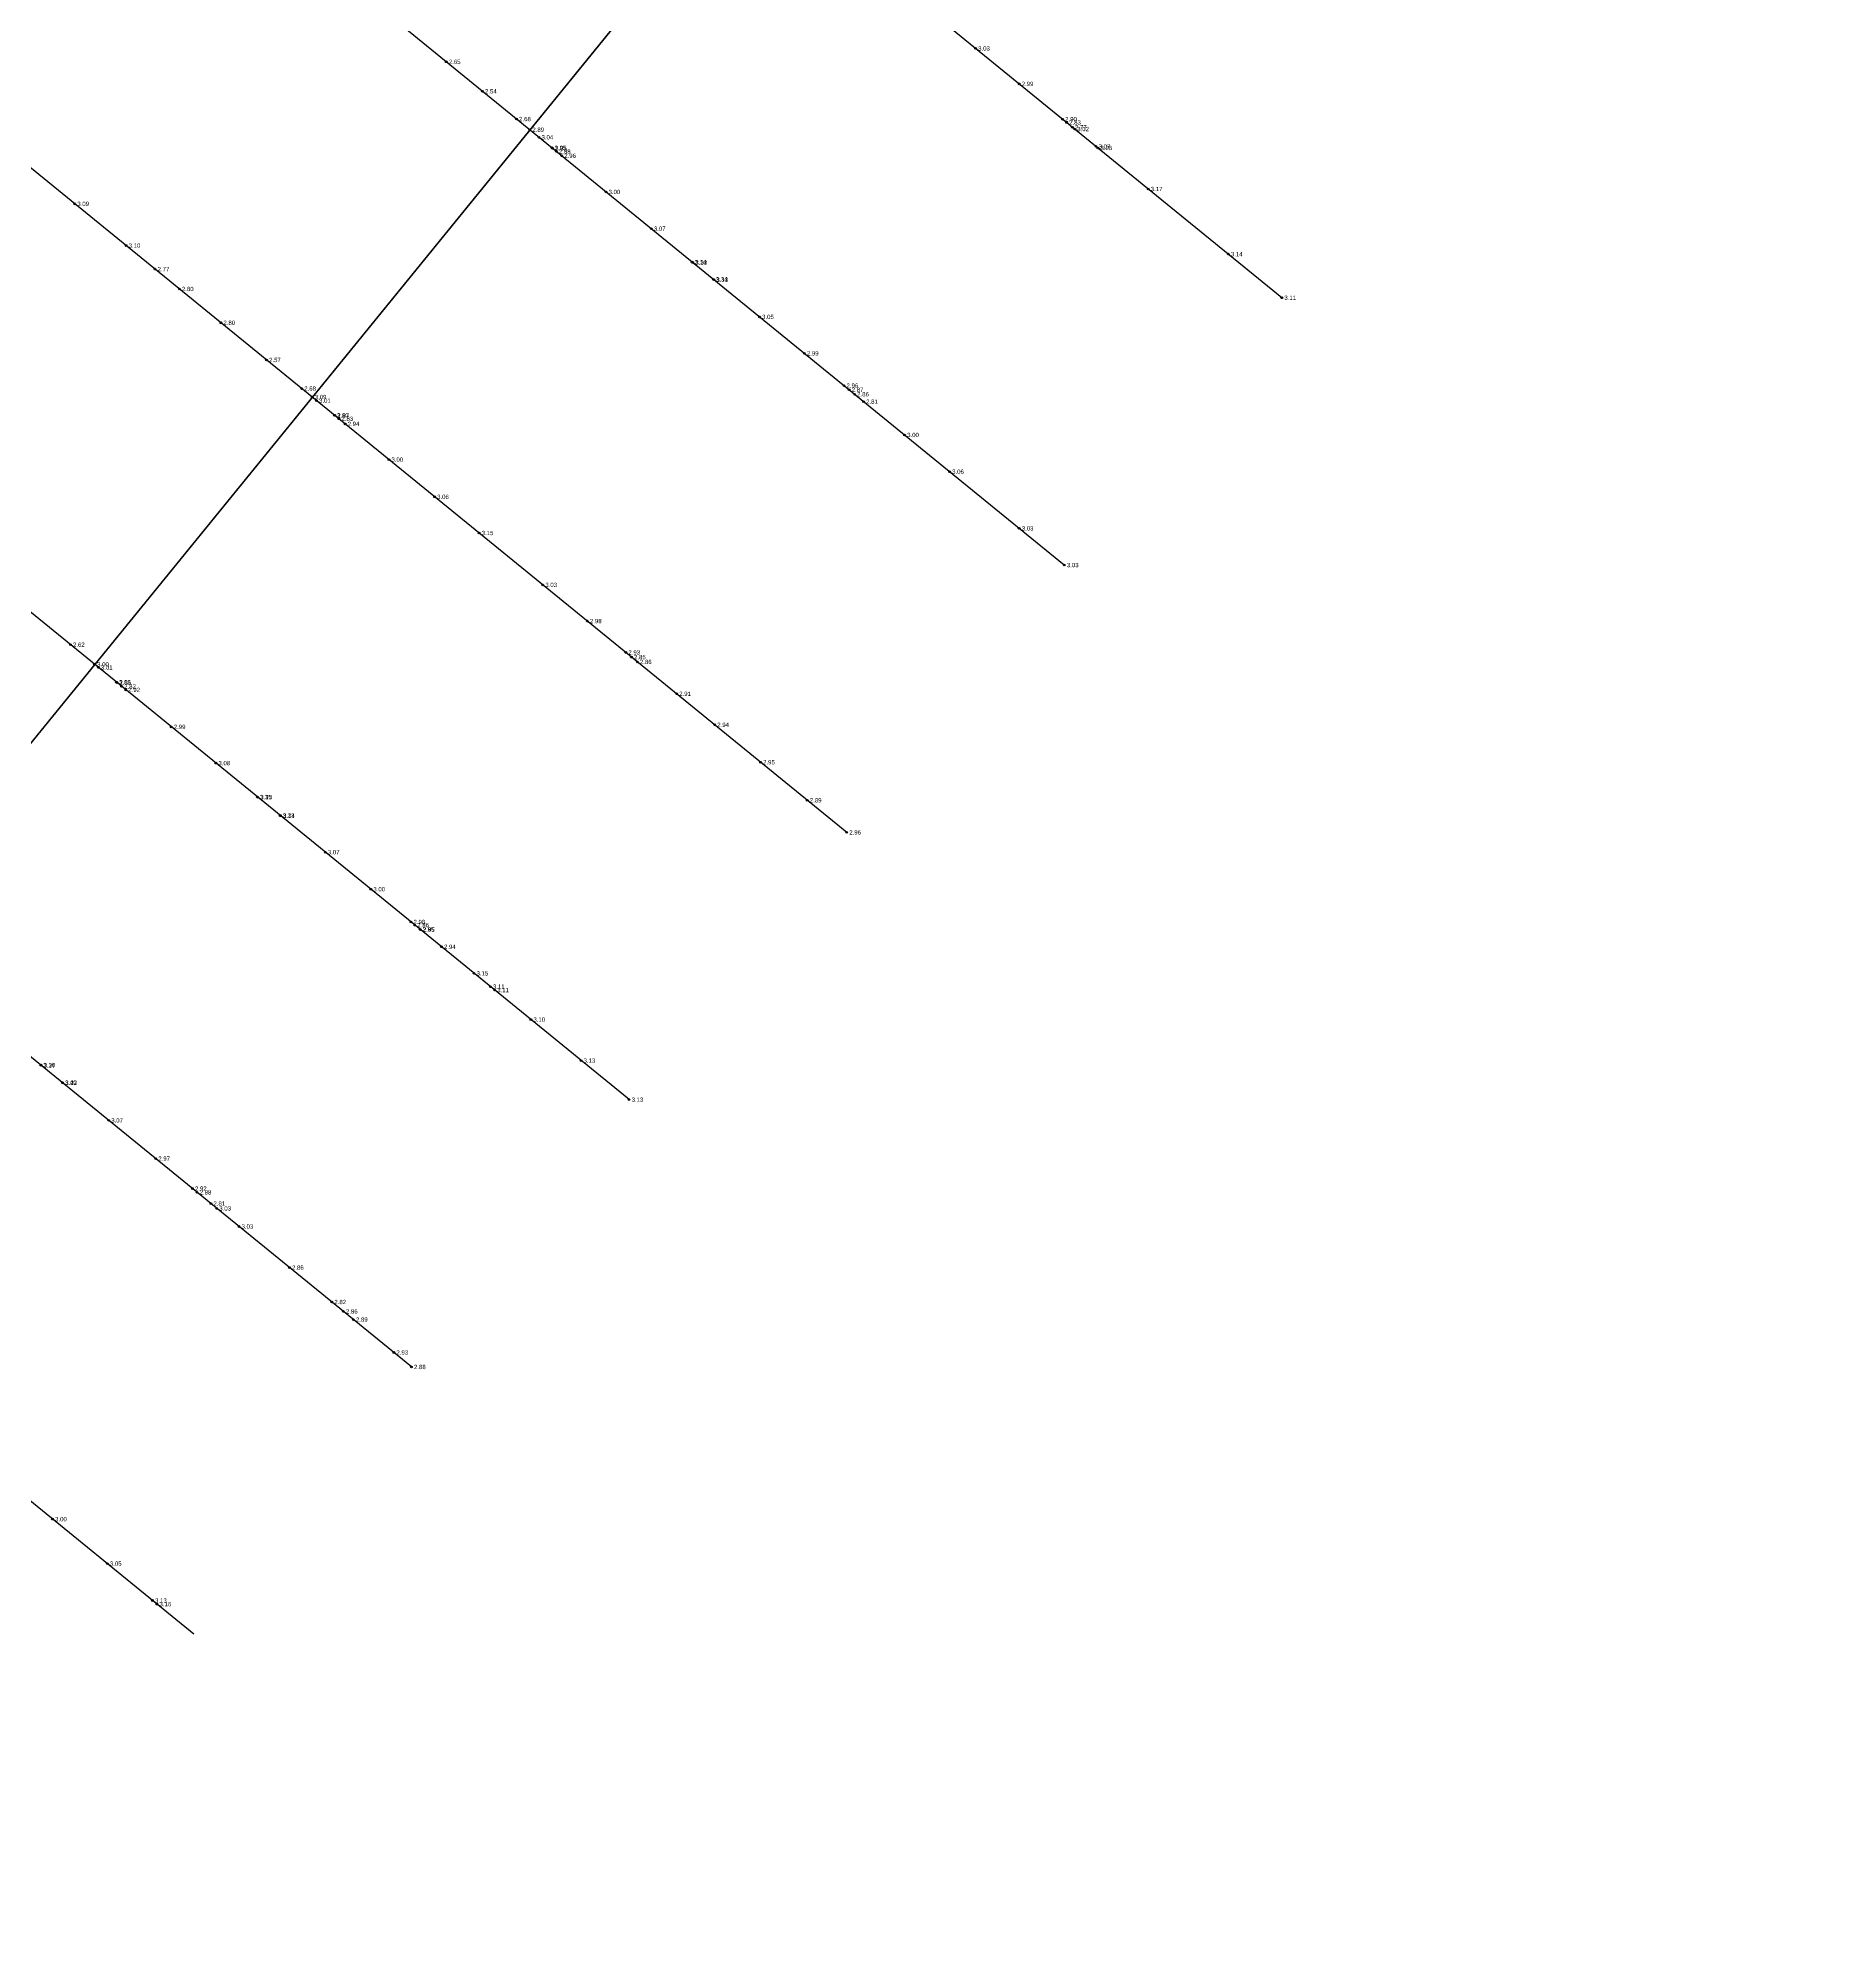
# Model space of a CAD drawing. Header units: metres. Extents: x 570677 to 573609, y 785040 to 786024.
# Drawn here: x 571158.9 to 571263.2, y 785790.7 to 785900.3 of the extents above; entities that cross this region are included whole.
import ezdxf
from ezdxf.enums import TextEntityAlignment as Align

# ---------------------------------------------------------------- set-up
doc = ezdxf.new("R2010")
doc.units = ezdxf.units.M
doc.header["$LTSCALE"] = 0.5
doc.layers.get('0').update_dxf_attribs({"linetype": 'CONTINUOUS'})
for name, color, linetype in [('dmx', 7, 'CONTINUOUS'), ('GCD', 1, 'CONTINUOUS'), ('道路中线_D3', 7, 'CONTINUOUS')]:
    doc.layers.add(name, color=color, linetype=linetype)
doc.styles.add('EICAD', font='arial.ttf', dxfattribs={"width": 0.8, "height": 2})

# ---------------------------------------------------------------- blocks, each defined once
blk = doc.blocks.new('gc200')
h = blk.add_hatch(color=0)
edge = h.paths.add_edge_path()
edge.add_arc((0, 0), 0.196, 0, 360)
at = {"color": 0}
blk.add_circle((0, 0), 0.196, dxfattribs=at)

msp = doc.modelspace()

# ---------------------------------------------------------------- linework, layer by layer
at = {"flags": 128}
msp.add_lwpolyline([(571263.21, 785988.03), (571102.58, 785790.74)], dxfattribs=at)
at = {"layer": 'dmx'}
for p, q in [((571231.09, 785885.23), (571176.81, 785929.43)), ((571218.47, 785869.72), (571164.18, 785913.92)), ((571205.84, 785854.21), (571151.55, 785898.41)), ((571193.21, 785838.7), (571138.93, 785882.9)), ((571180.58, 785823.19), (571126.3, 785867.39)), ((571167.96, 785807.68), (571113.67, 785851.88))]:
    msp.add_line(p, q, dxfattribs=at)
at = {"layer": '道路中线_D3', "color": 4}
for p in [(571263.21, 785988.03), (571212.7, 785925.99)]:
    msp.add_line(p, (571102.58, 785790.74), dxfattribs=at)

# ---------------------------------------------------------------- block references
at = {"layer": 'GCD'}
ref = msp.add_blockref('gc200', (571213.32, 785899.7, 3.03), dxfattribs=dict(at, xscale=0.25, yscale=0.25, zscale=0.25))
ref.add_attrib('height', '3.03', dxfattribs={"height": 0.25, "style": 'EICAD', "width": 0.8}).set_placement((571213.47, 785899.7, 3.03), align=Align.MIDDLE_LEFT)
ref = msp.add_blockref('gc200', (571182.6, 785898.92, 2.65), dxfattribs=dict(at, xscale=0.25, yscale=0.25, zscale=0.25))
ref.add_attrib('height', '2.65', dxfattribs={"height": 0.25, "style": 'EICAD', "width": 0.8}).set_placement((571182.75, 785898.92, 2.65), align=Align.MIDDLE_LEFT)
ref = msp.add_blockref('gc200', (571215.85, 785897.64, 2.99), dxfattribs=dict(at, xscale=0.25, yscale=0.25, zscale=0.25))
ref.add_attrib('height', '2.99', dxfattribs={"height": 0.25, "style": 'EICAD', "width": 0.8}).set_placement((571216, 785897.64, 2.99), align=Align.MIDDLE_LEFT)
ref = msp.add_blockref('gc200', (571184.7, 785897.21, 2.54), dxfattribs=dict(at, xscale=0.25, yscale=0.25, zscale=0.25))
ref.add_attrib('height', '2.54', dxfattribs={"height": 0.25, "style": 'EICAD', "width": 0.8}).set_placement((571184.85, 785897.21, 2.54), align=Align.MIDDLE_LEFT)
ref = msp.add_blockref('gc200', (571186.68, 785895.6, 2.68), dxfattribs=dict(at, xscale=0.25, yscale=0.25, zscale=0.25))
ref.add_attrib('height', '2.68', dxfattribs={"height": 0.25, "style": 'EICAD', "width": 0.8}).set_placement((571186.83, 785895.6, 2.68), align=Align.MIDDLE_LEFT)
ref = msp.add_blockref('gc200', (571218.37, 785895.59, 2.9), dxfattribs=dict(at, xscale=0.25, yscale=0.25, zscale=0.25))
ref.add_attrib('height', '2.90', dxfattribs={"height": 0.25, "style": 'EICAD', "width": 0.8}).set_placement((571218.52, 785895.59, 2.9), align=Align.MIDDLE_LEFT)
ref = msp.add_blockref('gc200', (571218.6, 785895.4, 2.83), dxfattribs=dict(at, xscale=0.25, yscale=0.25, zscale=0.25))
ref.add_attrib('height', '2.83', dxfattribs={"height": 0.25, "style": 'EICAD', "width": 0.8}).set_placement((571218.75, 785895.4, 2.83), align=Align.MIDDLE_LEFT)
ref = msp.add_blockref('gc200', (571187.45, 785894.98, 2.89), dxfattribs=dict(at, xscale=0.25, yscale=0.25, zscale=0.25))
ref.add_attrib('height', '2.89', dxfattribs={"height": 0.25, "style": 'EICAD', "width": 0.8}).set_placement((571187.6, 785894.98), align=Align.MIDDLE_LEFT)
ref = msp.add_blockref('gc200', (571187.98, 785894.54, 3.04), dxfattribs=dict(at, xscale=0.25, yscale=0.25, zscale=0.25))
ref.add_attrib('height', '3.04', dxfattribs={"height": 0.25, "style": 'EICAD', "width": 0.8}).set_placement((571188.13, 785894.54, 3.04), align=Align.MIDDLE_LEFT)
ref = msp.add_blockref('gc200', (571218.94, 785895.12, 2.77), dxfattribs=dict(at, xscale=0.25, yscale=0.25, zscale=0.25))
ref.add_attrib('height', '2.77', dxfattribs={"height": 0.25, "style": 'EICAD', "width": 0.8}).set_placement((571219.09, 785895.12, 2.77), align=Align.MIDDLE_LEFT)
ref = msp.add_blockref('gc200', (571219.07, 785895.02, 3.02), dxfattribs=dict(at, xscale=0.25, yscale=0.25, zscale=0.25))
ref.add_attrib('height', '3.02', dxfattribs={"height": 0.25, "style": 'EICAD', "width": 0.8}).set_placement((571219.22, 785895.02, 3.02), align=Align.MIDDLE_LEFT)
ref = msp.add_blockref('gc200', (571188.74, 785893.93, 3.05), dxfattribs=dict(at, xscale=0.25, yscale=0.25, zscale=0.25))
ref.add_attrib('height', '3.05', dxfattribs={"height": 0.25, "style": 'EICAD', "width": 0.8}).set_placement((571188.89, 785893.93, 3.05), align=Align.MIDDLE_LEFT)
ref = msp.add_blockref('gc200', (571188.77, 785893.9, 2.85), dxfattribs=dict(at, xscale=0.25, yscale=0.25, zscale=0.25))
ref.add_attrib('height', '2.85', dxfattribs={"height": 0.25, "style": 'EICAD', "width": 0.8}).set_placement((571188.92, 785893.9, 2.85), align=Align.MIDDLE_LEFT)
ref = msp.add_blockref('gc200', (571188.99, 785893.72, 2.88), dxfattribs=dict(at, xscale=0.25, yscale=0.25, zscale=0.25))
ref.add_attrib('height', '2.88', dxfattribs={"height": 0.25, "style": 'EICAD', "width": 0.8}).set_placement((571189.14, 785893.72, 2.88), align=Align.MIDDLE_LEFT)
ref = msp.add_blockref('gc200', (571189.3, 785893.47, 2.96), dxfattribs=dict(at, xscale=0.25, yscale=0.25, zscale=0.25))
ref.add_attrib('height', '2.96', dxfattribs={"height": 0.25, "style": 'EICAD', "width": 0.8}).set_placement((571189.45, 785893.47, 2.96), align=Align.MIDDLE_LEFT)
ref = msp.add_blockref('gc200', (571220.31, 785894.01, 3.06), dxfattribs=dict(at, xscale=0.25, yscale=0.25, zscale=0.25))
ref.add_attrib('height', '3.07', dxfattribs={"height": 0.25, "style": 'EICAD', "width": 0.8}).set_placement((571220.46, 785894.01, 3.06), align=Align.MIDDLE_LEFT)
ref = msp.add_blockref('gc200', (571220.42, 785893.92, 3.26), dxfattribs=dict(at, xscale=0.25, yscale=0.25, zscale=0.25))
ref.add_attrib('height', '3.26', dxfattribs={"height": 0.25, "style": 'EICAD', "width": 0.8}).set_placement((571220.57, 785893.92, 3.26), align=Align.MIDDLE_LEFT)
ref = msp.add_blockref('gc200', (571191.87, 785891.37, 3), dxfattribs=dict(at, xscale=0.25, yscale=0.25, zscale=0.25))
ref.add_attrib('height', '3.00', dxfattribs={"height": 0.25, "style": 'EICAD', "width": 0.8}).set_placement((571192.02, 785891.37, 3), align=Align.MIDDLE_LEFT)
ref = msp.add_blockref('gc200', (571223.34, 785891.54, 3.17), dxfattribs=dict(at, xscale=0.25, yscale=0.25, zscale=0.25))
ref.add_attrib('height', '3.17', dxfattribs={"height": 0.25, "style": 'EICAD', "width": 0.8}).set_placement((571223.49, 785891.54, 3.47), align=Align.MIDDLE_LEFT)
ref = msp.add_blockref('gc200', (571161.04, 785890.68, 3.09), dxfattribs=dict(at, xscale=0.25, yscale=0.25, zscale=0.25))
ref.add_attrib('height', '3.09', dxfattribs={"height": 0.25, "style": 'EICAD', "width": 0.8}).set_placement((571161.19, 785890.68, 3.09), align=Align.MIDDLE_LEFT)
ref = msp.add_blockref('gc200', (571194.5, 785889.24, 3.07), dxfattribs=dict(at, xscale=0.25, yscale=0.25, zscale=0.25))
ref.add_attrib('height', '3.07', dxfattribs={"height": 0.25, "style": 'EICAD', "width": 0.8}).set_placement((571194.65, 785889.24, 3.07), align=Align.MIDDLE_LEFT)
ref = msp.add_blockref('gc200', (571164.02, 785888.26, 3.1), dxfattribs=dict(at, xscale=0.25, yscale=0.25, zscale=0.25))
ref.add_attrib('height', '3.10', dxfattribs={"height": 0.25, "style": 'EICAD', "width": 0.8}).set_placement((571164.17, 785888.26, 3.1), align=Align.MIDDLE_LEFT)
ref = msp.add_blockref('gc200', (571227.99, 785887.76, 3.14), dxfattribs=dict(at, xscale=0.25, yscale=0.25, zscale=0.25))
ref.add_attrib('height', '3.14', dxfattribs={"height": 0.25, "style": 'EICAD', "width": 0.8}).set_placement((571228.14, 785887.76, 3.14), align=Align.MIDDLE_LEFT)
ref = msp.add_blockref('gc200', (571165.7, 785886.89, 2.77), dxfattribs=dict(at, xscale=0.25, yscale=0.25, zscale=0.25))
ref.add_attrib('height', '2.77', dxfattribs={"height": 0.25, "style": 'EICAD', "width": 0.8}).set_placement((571165.85, 785886.89, 2.77), align=Align.MIDDLE_LEFT)
ref = msp.add_blockref('gc200', (571196.87, 785887.3, 3.14), dxfattribs=dict(at, xscale=0.25, yscale=0.25, zscale=0.25))
ref.add_attrib('height', '3.14', dxfattribs={"height": 0.25, "style": 'EICAD', "width": 0.8}).set_placement((571197.02, 785887.3, 3.14), align=Align.MIDDLE_LEFT)
ref = msp.add_blockref('gc200', (571196.91, 785887.27, 3.33), dxfattribs=dict(at, xscale=0.25, yscale=0.25, zscale=0.25))
ref.add_attrib('height', '3.33', dxfattribs={"height": 0.25, "style": 'EICAD', "width": 0.8}).set_placement((571197.06, 785887.27, 3.33), align=Align.MIDDLE_LEFT)
ref = msp.add_blockref('gc200', (571167.11, 785885.74, 2.8), dxfattribs=dict(at, xscale=0.25, yscale=0.25, zscale=0.25))
ref.add_attrib('height', '2.80', dxfattribs={"height": 0.25, "style": 'EICAD', "width": 0.8}).set_placement((571167.26, 785885.74, 2.8), align=Align.MIDDLE_LEFT)
ref = msp.add_blockref('gc200', (571198.1, 785886.3, 3.34), dxfattribs=dict(at, xscale=0.25, yscale=0.25, zscale=0.25))
ref.add_attrib('height', '3.34', dxfattribs={"height": 0.25, "style": 'EICAD', "width": 0.8}).set_placement((571198.25, 785886.3, 3.34), align=Align.MIDDLE_LEFT)
ref = msp.add_blockref('gc200', (571198.13, 785886.28, 3.13), dxfattribs=dict(at, xscale=0.25, yscale=0.25, zscale=0.25))
ref.add_attrib('height', '3.13', dxfattribs={"height": 0.25, "style": 'EICAD', "width": 0.8}).set_placement((571198.28, 785886.28, 3.13), align=Align.MIDDLE_LEFT)
ref = msp.add_blockref('gc200', (571231.09, 785885.23, 3.11), dxfattribs=dict(at, xscale=0.25, yscale=0.25, zscale=0.25))
ref.add_attrib('height', '3.11', dxfattribs={"height": 0.25, "style": 'EICAD', "width": 0.8}).set_placement((571231.24, 785885.23), align=Align.MIDDLE_LEFT)
ref = msp.add_blockref('gc200', (571169.52, 785883.78, 2.8), dxfattribs=dict(at, xscale=0.25, yscale=0.25, zscale=0.25))
ref.add_attrib('height', '2.80', dxfattribs={"height": 0.25, "style": 'EICAD', "width": 0.8}).set_placement((571169.67, 785883.78, 2.8), align=Align.MIDDLE_LEFT)
ref = msp.add_blockref('gc200', (571200.78, 785884.12, 3.05), dxfattribs=dict(at, xscale=0.25, yscale=0.25, zscale=0.25))
ref.add_attrib('height', '3.05', dxfattribs={"height": 0.25, "style": 'EICAD', "width": 0.8}).set_placement((571200.93, 785884.12, 3.05), align=Align.MIDDLE_LEFT)
ref = msp.add_blockref('gc200', (571172.17, 785881.62, 2.57), dxfattribs=dict(at, xscale=0.25, yscale=0.25, zscale=0.25))
ref.add_attrib('height', '2.57', dxfattribs={"height": 0.25, "style": 'EICAD', "width": 0.8}).set_placement((571172.32, 785881.62, 2.57), align=Align.MIDDLE_LEFT)
ref = msp.add_blockref('gc200', (571203.38, 785882, 2.99), dxfattribs=dict(at, xscale=0.25, yscale=0.25, zscale=0.25))
ref.add_attrib('height', '2.99', dxfattribs={"height": 0.25, "style": 'EICAD', "width": 0.8}).set_placement((571203.53, 785882, 2.99), align=Align.MIDDLE_LEFT)
ref = msp.add_blockref('gc200', (571174.21, 785879.96, 2.68), dxfattribs=dict(at, xscale=0.25, yscale=0.25, zscale=0.25))
ref.add_attrib('height', '2.68', dxfattribs={"height": 0.25, "style": 'EICAD', "width": 0.8}).set_placement((571174.36, 785879.96, 2.68), align=Align.MIDDLE_LEFT)
ref = msp.add_blockref('gc200', (571205.68, 785880.13, 2.96), dxfattribs=dict(at, xscale=0.25, yscale=0.25, zscale=0.25))
ref.add_attrib('height', '2.96', dxfattribs={"height": 0.25, "style": 'EICAD', "width": 0.8}).set_placement((571205.83, 785880.13, 2.96), align=Align.MIDDLE_LEFT)
ref = msp.add_blockref('gc200', (571174.82, 785879.47, 3.09), dxfattribs=dict(at, xscale=0.25, yscale=0.25, zscale=0.25))
ref.add_attrib('height', '3.09', dxfattribs={"height": 0.25, "style": 'EICAD', "width": 0.8}).set_placement((571174.97, 785879.47), align=Align.MIDDLE_LEFT)
ref = msp.add_blockref('gc200', (571175.07, 785879.26, 3.01), dxfattribs=dict(at, xscale=0.25, yscale=0.25, zscale=0.25))
ref.add_attrib('height', '3.01', dxfattribs={"height": 0.25, "style": 'EICAD', "width": 0.8}).set_placement((571175.22, 785879.26, 3.01), align=Align.MIDDLE_LEFT)
ref = msp.add_blockref('gc200', (571205.98, 785879.89, 2.87), dxfattribs=dict(at, xscale=0.25, yscale=0.25, zscale=0.25))
ref.add_attrib('height', '2.87', dxfattribs={"height": 0.25, "style": 'EICAD', "width": 0.8}).set_placement((571206.13, 785879.89, 2.87), align=Align.MIDDLE_LEFT)
ref = msp.add_blockref('gc200', (571206.3, 785879.63, 2.86), dxfattribs=dict(at, xscale=0.25, yscale=0.25, zscale=0.25))
ref.add_attrib('height', '2.86', dxfattribs={"height": 0.25, "style": 'EICAD', "width": 0.8}).set_placement((571206.45, 785879.63, 2.86), align=Align.MIDDLE_LEFT)
ref = msp.add_blockref('gc200', (571206.82, 785879.2, 2.81), dxfattribs=dict(at, xscale=0.25, yscale=0.25, zscale=0.25))
ref.add_attrib('height', '2.81', dxfattribs={"height": 0.25, "style": 'EICAD', "width": 0.8}).set_placement((571206.97, 785879.2, 2.81), align=Align.MIDDLE_LEFT)
ref = msp.add_blockref('gc200', (571176.11, 785878.41, 3), dxfattribs=dict(at, xscale=0.25, yscale=0.25, zscale=0.25))
ref.add_attrib('height', '3.00', dxfattribs={"height": 0.25, "style": 'EICAD', "width": 0.8}).set_placement((571176.26, 785878.41), align=Align.MIDDLE_LEFT)
ref = msp.add_blockref('gc200', (571176.13, 785878.4, 2.87), dxfattribs=dict(at, xscale=0.25, yscale=0.25, zscale=0.25))
ref.add_attrib('height', '2.87', dxfattribs={"height": 0.25, "style": 'EICAD', "width": 0.8}).set_placement((571176.28, 785878.4), align=Align.MIDDLE_LEFT)
ref = msp.add_blockref('gc200', (571176.37, 785878.21, 2.83), dxfattribs=dict(at, xscale=0.25, yscale=0.25, zscale=0.25))
ref.add_attrib('height', '2.83', dxfattribs={"height": 0.25, "style": 'EICAD', "width": 0.8}).set_placement((571176.52, 785878.21, 2.83), align=Align.MIDDLE_LEFT)
ref = msp.add_blockref('gc200', (571176.73, 785877.91, 2.94), dxfattribs=dict(at, xscale=0.25, yscale=0.25, zscale=0.25))
ref.add_attrib('height', '2.94', dxfattribs={"height": 0.25, "style": 'EICAD', "width": 0.8}).set_placement((571176.88, 785877.91, 2.94), align=Align.MIDDLE_LEFT)
ref = msp.add_blockref('gc200', (571209.2, 785877.27, 3), dxfattribs=dict(at, xscale=0.25, yscale=0.25, zscale=0.25))
ref.add_attrib('height', '3.00', dxfattribs={"height": 0.25, "style": 'EICAD', "width": 0.8}).set_placement((571209.35, 785877.27, 3), align=Align.MIDDLE_LEFT)
ref = msp.add_blockref('gc200', (571179.27, 785875.84, 3), dxfattribs=dict(at, xscale=0.25, yscale=0.25, zscale=0.25))
ref.add_attrib('height', '3.00', dxfattribs={"height": 0.25, "style": 'EICAD', "width": 0.8}).set_placement((571179.42, 785875.84, 3), align=Align.MIDDLE_LEFT)
ref = msp.add_blockref('gc200', (571211.81, 785875.14, 3.06), dxfattribs=dict(at, xscale=0.25, yscale=0.25, zscale=0.25))
ref.add_attrib('height', '3.06', dxfattribs={"height": 0.25, "style": 'EICAD', "width": 0.8}).set_placement((571211.96, 785875.14, 3.06), align=Align.MIDDLE_LEFT)
ref = msp.add_blockref('gc200', (571181.92, 785873.68, 3.06), dxfattribs=dict(at, xscale=0.25, yscale=0.25, zscale=0.25))
ref.add_attrib('height', '3.06', dxfattribs={"height": 0.25, "style": 'EICAD', "width": 0.8}).set_placement((571182.07, 785873.68, 3.06), align=Align.MIDDLE_LEFT)
ref = msp.add_blockref('gc200', (571184.51, 785871.58, 3.15), dxfattribs=dict(at, xscale=0.25, yscale=0.25, zscale=0.25))
ref.add_attrib('height', '3.15', dxfattribs={"height": 0.25, "style": 'EICAD', "width": 0.8}).set_placement((571184.66, 785871.58, 3.15), align=Align.MIDDLE_LEFT)
ref = msp.add_blockref('gc200', (571215.85, 785871.85, 3.02), dxfattribs=dict(at, xscale=0.25, yscale=0.25, zscale=0.25))
ref.add_attrib('height', '3.03', dxfattribs={"height": 0.25, "style": 'EICAD', "width": 0.8}).set_placement((571216, 785871.85, 3.02), align=Align.MIDDLE_LEFT)
ref = msp.add_blockref('gc200', (571218.47, 785869.72, 3.03), dxfattribs=dict(at, xscale=0.25, yscale=0.25, zscale=0.25))
ref.add_attrib('height', '3.03', dxfattribs={"height": 0.25, "style": 'EICAD', "width": 0.8}).set_placement((571218.62, 785869.72), align=Align.MIDDLE_LEFT)
ref = msp.add_blockref('gc200', (571188.2, 785868.57, 3.03), dxfattribs=dict(at, xscale=0.25, yscale=0.25, zscale=0.25))
ref.add_attrib('height', '3.03', dxfattribs={"height": 0.25, "style": 'EICAD', "width": 0.8}).set_placement((571188.35, 785868.57, 3.03), align=Align.MIDDLE_LEFT)
ref = msp.add_blockref('gc200', (571190.79, 785866.47, 2.98), dxfattribs=dict(at, xscale=0.25, yscale=0.25, zscale=0.25))
ref.add_attrib('height', '2.98', dxfattribs={"height": 0.25, "style": 'EICAD', "width": 0.8}).set_placement((571190.94, 785866.47, 2.98), align=Align.MIDDLE_LEFT)
ref = msp.add_blockref('gc200', (571160.79, 785865.1, 2.62), dxfattribs=dict(at, xscale=0.25, yscale=0.25, zscale=0.25))
ref.add_attrib('height', '2.62', dxfattribs={"height": 0.25, "style": 'EICAD', "width": 0.8}).set_placement((571160.94, 785865.1, 2.62), align=Align.MIDDLE_LEFT)
ref = msp.add_blockref('gc200', (571193.02, 785864.65, 2.93), dxfattribs=dict(at, xscale=0.25, yscale=0.25, zscale=0.25))
ref.add_attrib('height', '2.93', dxfattribs={"height": 0.25, "style": 'EICAD', "width": 0.8}).set_placement((571193.17, 785864.65, 2.93), align=Align.MIDDLE_LEFT)
ref = msp.add_blockref('gc200', (571162.19, 785863.96, 3), dxfattribs=dict(at, xscale=0.25, yscale=0.25, zscale=0.25))
ref.add_attrib('height', '3.00', dxfattribs={"height": 0.25, "style": 'EICAD', "width": 0.8}).set_placement((571162.34, 785863.96), align=Align.MIDDLE_LEFT)
ref = msp.add_blockref('gc200', (571162.41, 785863.78, 3.01), dxfattribs=dict(at, xscale=0.25, yscale=0.25, zscale=0.25))
ref.add_attrib('height', '3.01', dxfattribs={"height": 0.25, "style": 'EICAD', "width": 0.8}).set_placement((571162.56, 785863.78, 3.01), align=Align.MIDDLE_LEFT)
ref = msp.add_blockref('gc200', (571193.35, 785864.38, 2.85), dxfattribs=dict(at, xscale=0.25, yscale=0.25, zscale=0.25))
ref.add_attrib('height', '2.85', dxfattribs={"height": 0.25, "style": 'EICAD', "width": 0.8}).set_placement((571193.5, 785864.38, 2.85), align=Align.MIDDLE_LEFT)
ref = msp.add_blockref('gc200', (571193.69, 785864.1, 2.86), dxfattribs=dict(at, xscale=0.25, yscale=0.25, zscale=0.25))
ref.add_attrib('height', '2.86', dxfattribs={"height": 0.25, "style": 'EICAD', "width": 0.8}).set_placement((571193.84, 785864.1, 2.86), align=Align.MIDDLE_LEFT)
ref = msp.add_blockref('gc200', (571163.46, 785862.92, 3.01), dxfattribs=dict(at, xscale=0.25, yscale=0.25, zscale=0.25))
ref.add_attrib('height', '3.01', dxfattribs={"height": 0.25, "style": 'EICAD', "width": 0.8}).set_placement((571163.61, 785862.92, 3.01), align=Align.MIDDLE_LEFT)
ref = msp.add_blockref('gc200', (571163.49, 785862.9, 2.85), dxfattribs=dict(at, xscale=0.25, yscale=0.25, zscale=0.25))
ref.add_attrib('height', '2.86', dxfattribs={"height": 0.25, "style": 'EICAD', "width": 0.8}).set_placement((571163.64, 785862.9, 2.85), align=Align.MIDDLE_LEFT)
ref = msp.add_blockref('gc200', (571163.76, 785862.68, 2.82), dxfattribs=dict(at, xscale=0.25, yscale=0.25, zscale=0.25))
ref.add_attrib('height', '2.82', dxfattribs={"height": 0.25, "style": 'EICAD', "width": 0.8}).set_placement((571163.91, 785862.68, 2.82), align=Align.MIDDLE_LEFT)
ref = msp.add_blockref('gc200', (571164, 785862.48, 2.92), dxfattribs=dict(at, xscale=0.25, yscale=0.25, zscale=0.25))
ref.add_attrib('height', '2.92', dxfattribs={"height": 0.25, "style": 'EICAD', "width": 0.8}).set_placement((571164.15, 785862.48, 2.92), align=Align.MIDDLE_LEFT)
ref = msp.add_blockref('gc200', (571195.97, 785862.25, 2.91), dxfattribs=dict(at, xscale=0.25, yscale=0.25, zscale=0.25))
ref.add_attrib('height', '2.91', dxfattribs={"height": 0.25, "style": 'EICAD', "width": 0.8}).set_placement((571196.12, 785862.25, 2.91), align=Align.MIDDLE_LEFT)
ref = msp.add_blockref('gc200', (571166.64, 785860.33, 2.99), dxfattribs=dict(at, xscale=0.25, yscale=0.25, zscale=0.25))
ref.add_attrib('height', '2.99', dxfattribs={"height": 0.25, "style": 'EICAD', "width": 0.8}).set_placement((571166.79, 785860.33, 2.99), align=Align.MIDDLE_LEFT)
ref = msp.add_blockref('gc200', (571198.18, 785860.45, 2.94), dxfattribs=dict(at, xscale=0.25, yscale=0.25, zscale=0.25))
ref.add_attrib('height', '2.94', dxfattribs={"height": 0.25, "style": 'EICAD', "width": 0.8}).set_placement((571198.33, 785860.45, 2.94), align=Align.MIDDLE_LEFT)
ref = msp.add_blockref('gc200', (571169.23, 785858.23, 3.08), dxfattribs=dict(at, xscale=0.25, yscale=0.25, zscale=0.25))
ref.add_attrib('height', '3.08', dxfattribs={"height": 0.25, "style": 'EICAD', "width": 0.8}).set_placement((571169.38, 785858.23, 3.08), align=Align.MIDDLE_LEFT)
ref = msp.add_blockref('gc200', (571200.84, 785858.28, 2.94), dxfattribs=dict(at, xscale=0.25, yscale=0.25, zscale=0.25))
ref.add_attrib('height', '2.95', dxfattribs={"height": 0.25, "style": 'EICAD', "width": 0.8}).set_placement((571200.99, 785858.28, 2.94), align=Align.MIDDLE_LEFT)
ref = msp.add_blockref('gc200', (571171.64, 785856.26, 3.35), dxfattribs=dict(at, xscale=0.25, yscale=0.25, zscale=0.25))
ref.add_attrib('height', '3.35', dxfattribs={"height": 0.25, "style": 'EICAD', "width": 0.8}).set_placement((571171.79, 785856.26, 3.35), align=Align.MIDDLE_LEFT)
ref = msp.add_blockref('gc200', (571171.66, 785856.25, 3.13), dxfattribs=dict(at, xscale=0.25, yscale=0.25, zscale=0.25))
ref.add_attrib('height', '3.13', dxfattribs={"height": 0.25, "style": 'EICAD', "width": 0.8}).set_placement((571171.81, 785856.25), align=Align.MIDDLE_LEFT)
ref = msp.add_blockref('gc200', (571203.55, 785856.07, 2.89), dxfattribs=dict(at, xscale=0.25, yscale=0.25, zscale=0.25))
ref.add_attrib('height', '2.89', dxfattribs={"height": 0.25, "style": 'EICAD', "width": 0.8}).set_placement((571203.7, 785856.07, 2.89), align=Align.MIDDLE_LEFT)
ref = msp.add_blockref('gc200', (571172.96, 785855.19, 3.33), dxfattribs=dict(at, xscale=0.25, yscale=0.25, zscale=0.25))
ref.add_attrib('height', '3.33', dxfattribs={"height": 0.25, "style": 'EICAD', "width": 0.8}).set_placement((571173.11, 785855.19), align=Align.MIDDLE_LEFT)
ref = msp.add_blockref('gc200', (571172.98, 785855.17, 3.14), dxfattribs=dict(at, xscale=0.25, yscale=0.25, zscale=0.25))
ref.add_attrib('height', '3.14', dxfattribs={"height": 0.25, "style": 'EICAD', "width": 0.8}).set_placement((571173.13, 785855.17, 3.14), align=Align.MIDDLE_LEFT)
ref = msp.add_blockref('gc200', (571205.84, 785854.21, 2.96), dxfattribs=dict(at, xscale=0.25, yscale=0.25, zscale=0.25))
ref.add_attrib('height', '2.96', dxfattribs={"height": 0.25, "style": 'EICAD', "width": 0.8}).set_placement((571205.99, 785854.21), align=Align.MIDDLE_LEFT)
ref = msp.add_blockref('gc200', (571175.58, 785853.06, 3.07), dxfattribs=dict(at, xscale=0.25, yscale=0.25, zscale=0.25))
ref.add_attrib('height', '3.07', dxfattribs={"height": 0.25, "style": 'EICAD', "width": 0.8}).set_placement((571175.73, 785853.06, 3.07), align=Align.MIDDLE_LEFT)
ref = msp.add_blockref('gc200', (571178.22, 785850.91, 3), dxfattribs=dict(at, xscale=0.25, yscale=0.25, zscale=0.25))
ref.add_attrib('height', '3.00', dxfattribs={"height": 0.25, "style": 'EICAD', "width": 0.8}).set_placement((571178.37, 785850.91, 3), align=Align.MIDDLE_LEFT)
ref = msp.add_blockref('gc200', (571180.55, 785849.01, 2.98), dxfattribs=dict(at, xscale=0.25, yscale=0.25, zscale=0.25))
ref.add_attrib('height', '2.98', dxfattribs={"height": 0.25, "style": 'EICAD', "width": 0.8}).set_placement((571180.7, 785849.01, 2.98), align=Align.MIDDLE_LEFT)
ref = msp.add_blockref('gc200', (571180.77, 785848.83, 2.85), dxfattribs=dict(at, xscale=0.25, yscale=0.25, zscale=0.25))
ref.add_attrib('height', '2.86', dxfattribs={"height": 0.25, "style": 'EICAD', "width": 0.8}).set_placement((571180.92, 785848.83, 2.85), align=Align.MIDDLE_LEFT)
ref = msp.add_blockref('gc200', (571181.08, 785848.58, 2.85), dxfattribs=dict(at, xscale=0.25, yscale=0.25, zscale=0.25))
ref.add_attrib('height', '2.85', dxfattribs={"height": 0.25, "style": 'EICAD', "width": 0.8}).set_placement((571181.23, 785848.58, 2.85), align=Align.MIDDLE_LEFT)
ref = msp.add_blockref('gc200', (571181.1, 785848.57, 2.95), dxfattribs=dict(at, xscale=0.25, yscale=0.25, zscale=0.25))
ref.add_attrib('height', '2.95', dxfattribs={"height": 0.25, "style": 'EICAD', "width": 0.8}).set_placement((571181.25, 785848.57), align=Align.MIDDLE_LEFT)
ref = msp.add_blockref('gc200', (571182.32, 785847.57, 2.94), dxfattribs=dict(at, xscale=0.25, yscale=0.25, zscale=0.25))
ref.add_attrib('height', '2.94', dxfattribs={"height": 0.25, "style": 'EICAD', "width": 0.8}).set_placement((571182.47, 785847.57, 2.94), align=Align.MIDDLE_LEFT)
ref = msp.add_blockref('gc200', (571184.21, 785846.03, 3.15), dxfattribs=dict(at, xscale=0.25, yscale=0.25, zscale=0.25))
ref.add_attrib('height', '3.15', dxfattribs={"height": 0.25, "style": 'EICAD', "width": 0.8}).set_placement((571184.36, 785846.03, 3.15), align=Align.MIDDLE_LEFT)
ref = msp.add_blockref('gc200', (571185.16, 785845.26, 3.11), dxfattribs=dict(at, xscale=0.25, yscale=0.25, zscale=0.25))
ref.add_attrib('height', '3.11', dxfattribs={"height": 0.25, "style": 'EICAD', "width": 0.8}).set_placement((571185.31, 785845.26, 3.11), align=Align.MIDDLE_LEFT)
ref = msp.add_blockref('gc200', (571185.41, 785845.06, 3.11), dxfattribs=dict(at, xscale=0.25, yscale=0.25, zscale=0.25))
ref.add_attrib('height', '3.11', dxfattribs={"height": 0.25, "style": 'EICAD', "width": 0.8}).set_placement((571185.56, 785845.06, 3.11), align=Align.MIDDLE_LEFT)
ref = msp.add_blockref('gc200', (571187.51, 785843.35, 3.1), dxfattribs=dict(at, xscale=0.25, yscale=0.25, zscale=0.25))
ref.add_attrib('height', '3.10', dxfattribs={"height": 0.25, "style": 'EICAD', "width": 0.8}).set_placement((571187.66, 785843.35, 3.1), align=Align.MIDDLE_LEFT)
ref = msp.add_blockref('gc200', (571159.07, 785840.71, 3.16), dxfattribs=dict(at, xscale=0.25, yscale=0.25, zscale=0.25))
ref.add_attrib('height', '3.16', dxfattribs={"height": 0.25, "style": 'EICAD', "width": 0.8}).set_placement((571159.22, 785840.71), align=Align.MIDDLE_LEFT)
ref = msp.add_blockref('gc200', (571159.09, 785840.69, 3.37), dxfattribs=dict(at, xscale=0.25, yscale=0.25, zscale=0.25))
ref.add_attrib('height', '3.37', dxfattribs={"height": 0.25, "style": 'EICAD', "width": 0.8}).set_placement((571159.24, 785840.69), align=Align.MIDDLE_LEFT)
ref = msp.add_blockref('gc200', (571190.42, 785840.97, 3.13), dxfattribs=dict(at, xscale=0.25, yscale=0.25, zscale=0.25))
ref.add_attrib('height', '3.13', dxfattribs={"height": 0.25, "style": 'EICAD', "width": 0.8}).set_placement((571190.57, 785840.97, 3.13), align=Align.MIDDLE_LEFT)
ref = msp.add_blockref('gc200', (571160.32, 785839.69, 3.4), dxfattribs=dict(at, xscale=0.25, yscale=0.25, zscale=0.25))
ref.add_attrib('height', '3.40', dxfattribs={"height": 0.25, "style": 'EICAD', "width": 0.8}).set_placement((571160.47, 785839.69, 3.22), align=Align.MIDDLE_LEFT)
ref = msp.add_blockref('gc200', (571160.34, 785839.68, 3.22), dxfattribs=dict(at, xscale=0.25, yscale=0.25, zscale=0.25))
ref.add_attrib('height', '3.22', dxfattribs={"height": 0.25, "style": 'EICAD', "width": 0.8}).set_placement((571160.49, 785839.68), align=Align.MIDDLE_LEFT)
ref = msp.add_blockref('gc200', (571193.21, 785838.7, 3.13), dxfattribs=dict(at, xscale=0.25, yscale=0.25, zscale=0.25))
ref.add_attrib('height', '3.13', dxfattribs={"height": 0.25, "style": 'EICAD', "width": 0.8}).set_placement((571193.36, 785838.7), align=Align.MIDDLE_LEFT)
ref = msp.add_blockref('gc200', (571163.01, 785837.5, 3.07), dxfattribs=dict(at, xscale=0.25, yscale=0.25, zscale=0.25))
ref.add_attrib('height', '3.07', dxfattribs={"height": 0.25, "style": 'EICAD', "width": 0.8}).set_placement((571163.16, 785837.5, 3.07), align=Align.MIDDLE_LEFT)
ref = msp.add_blockref('gc200', (571165.74, 785835.28, 2.97), dxfattribs=dict(at, xscale=0.25, yscale=0.25, zscale=0.25))
ref.add_attrib('height', '2.97', dxfattribs={"height": 0.25, "style": 'EICAD', "width": 0.8}).set_placement((571165.89, 785835.28, 2.97), align=Align.MIDDLE_LEFT)
ref = msp.add_blockref('gc200', (571167.87, 785833.54, 2.92), dxfattribs=dict(at, xscale=0.25, yscale=0.25, zscale=0.25))
ref.add_attrib('height', '2.92', dxfattribs={"height": 0.25, "style": 'EICAD', "width": 0.8}).set_placement((571168.02, 785833.54, 2.92), align=Align.MIDDLE_LEFT)
ref = msp.add_blockref('gc200', (571168.14, 785833.32, 2.88), dxfattribs=dict(at, xscale=0.25, yscale=0.25, zscale=0.25))
ref.add_attrib('height', '2.88', dxfattribs={"height": 0.25, "style": 'EICAD', "width": 0.8}).set_placement((571168.29, 785833.32, 2.88), align=Align.MIDDLE_LEFT)
ref = msp.add_blockref('gc200', (571168.94, 785832.67, 2.81), dxfattribs=dict(at, xscale=0.25, yscale=0.25, zscale=0.25))
ref.add_attrib('height', '2.81', dxfattribs={"height": 0.25, "style": 'EICAD', "width": 0.8}).set_placement((571169.09, 785832.67, 2.81), align=Align.MIDDLE_LEFT)
ref = msp.add_blockref('gc200', (571169.28, 785832.39, 3.03), dxfattribs=dict(at, xscale=0.25, yscale=0.25, zscale=0.25))
ref.add_attrib('height', '3.03', dxfattribs={"height": 0.25, "style": 'EICAD', "width": 0.8}).set_placement((571169.43, 785832.39, 3.03), align=Align.MIDDLE_LEFT)
ref = msp.add_blockref('gc200', (571170.57, 785831.34, 3.03), dxfattribs=dict(at, xscale=0.25, yscale=0.25, zscale=0.25))
ref.add_attrib('height', '3.03', dxfattribs={"height": 0.25, "style": 'EICAD', "width": 0.8}).set_placement((571170.72, 785831.34, 3.03), align=Align.MIDDLE_LEFT)
ref = msp.add_blockref('gc200', (571173.5, 785828.96, 2.86), dxfattribs=dict(at, xscale=0.25, yscale=0.25, zscale=0.25))
ref.add_attrib('height', '2.86', dxfattribs={"height": 0.25, "style": 'EICAD', "width": 0.8}).set_placement((571173.65, 785828.96, 2.86), align=Align.MIDDLE_LEFT)
ref = msp.add_blockref('gc200', (571175.96, 785826.96, 2.82), dxfattribs=dict(at, xscale=0.25, yscale=0.25, zscale=0.25))
ref.add_attrib('height', '2.82', dxfattribs={"height": 0.25, "style": 'EICAD', "width": 0.8}).set_placement((571176.11, 785826.96, 2.82), align=Align.MIDDLE_LEFT)
ref = msp.add_blockref('gc200', (571176.63, 785826.41, 2.86), dxfattribs=dict(at, xscale=0.25, yscale=0.25, zscale=0.25))
ref.add_attrib('height', '2.86', dxfattribs={"height": 0.25, "style": 'EICAD', "width": 0.8}).set_placement((571176.78, 785826.41, 2.86), align=Align.MIDDLE_LEFT)
ref = msp.add_blockref('gc200', (571177.21, 785825.94, 2.89), dxfattribs=dict(at, xscale=0.25, yscale=0.25, zscale=0.25))
ref.add_attrib('height', '2.89', dxfattribs={"height": 0.25, "style": 'EICAD', "width": 0.8}).set_placement((571177.36, 785825.94, 2.89), align=Align.MIDDLE_LEFT)
ref = msp.add_blockref('gc200', (571179.56, 785824.03, 2.93), dxfattribs=dict(at, xscale=0.25, yscale=0.25, zscale=0.25))
ref.add_attrib('height', '2.93', dxfattribs={"height": 0.25, "style": 'EICAD', "width": 0.8}).set_placement((571179.71, 785824.03, 2.93), align=Align.MIDDLE_LEFT)
ref = msp.add_blockref('gc200', (571180.58, 785823.19, 2.88), dxfattribs=dict(at, xscale=0.25, yscale=0.25, zscale=0.25))
ref.add_attrib('height', '2.88', dxfattribs={"height": 0.25, "style": 'EICAD', "width": 0.8}).set_placement((571180.73, 785823.19), align=Align.MIDDLE_LEFT)
ref = msp.add_blockref('gc200', (571159.75, 785814.36, 3), dxfattribs=dict(at, xscale=0.25, yscale=0.25, zscale=0.25))
ref.add_attrib('height', '3.00', dxfattribs={"height": 0.25, "style": 'EICAD', "width": 0.8}).set_placement((571159.9, 785814.36, 3), align=Align.MIDDLE_LEFT)
ref = msp.add_blockref('gc200', (571162.93, 785811.78, 3.05), dxfattribs=dict(at, xscale=0.25, yscale=0.25, zscale=0.25))
ref.add_attrib('height', '3.05', dxfattribs={"height": 0.25, "style": 'EICAD', "width": 0.8}).set_placement((571163.08, 785811.78, 3.05), align=Align.MIDDLE_LEFT)
ref = msp.add_blockref('gc200', (571165.55, 785809.64, 3.13), dxfattribs=dict(at, xscale=0.25, yscale=0.25, zscale=0.25))
ref.add_attrib('height', '3.13', dxfattribs={"height": 0.25, "style": 'EICAD', "width": 0.8}).set_placement((571165.7, 785809.64, 3.13), align=Align.MIDDLE_LEFT)
ref = msp.add_blockref('gc200', (571165.81, 785809.43, 3.16), dxfattribs=dict(at, xscale=0.25, yscale=0.25, zscale=0.25))
ref.add_attrib('height', '3.16', dxfattribs={"height": 0.25, "style": 'EICAD', "width": 0.8}).set_placement((571165.96, 785809.43, 3.16), align=Align.MIDDLE_LEFT)

doc.saveas('drawing.dxf')
